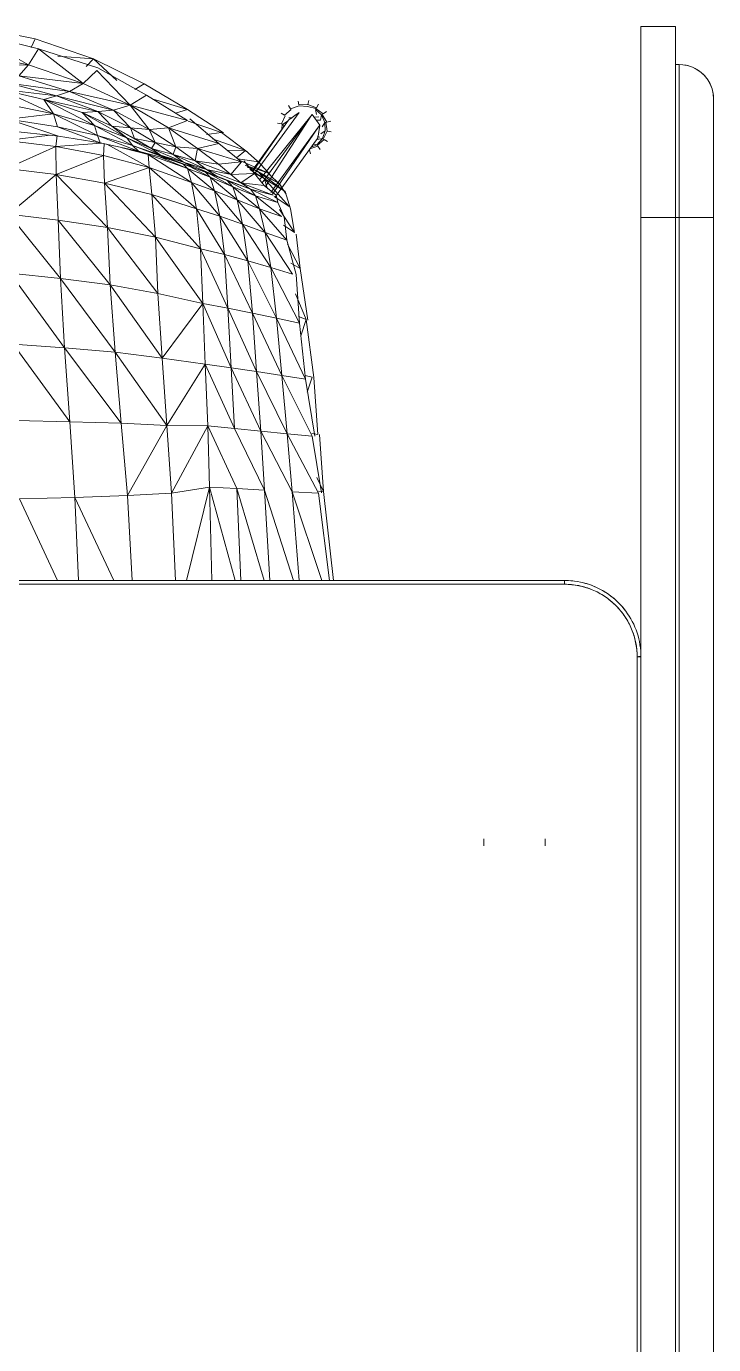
# Model space of a CAD drawing. Header units: millimetres. Extents: x 155927 to 295199, y -4084 to 97293.
# Drawn here: x 187498 to 187857, y 16845 to 17535 of the extents above; entities that cross this region are included whole.
import ezdxf

# ---------------------------------------------------------------- set-up
doc = ezdxf.new("R2010")
doc.units = ezdxf.units.MM
doc.header["$MEASUREMENT"] = 0
doc.layers.get('0').update_dxf_attribs({"linetype": 'CONTINUOUS'})
doc.layers.add('G-IMPT', color=8, linetype='CONTINUOUS', lineweight=9)

# ---------------------------------------------------------------- blocks, each defined once
blk = doc.blocks.new('OLA high stool - Kin high stool_dwg_KIN602 - GLIDES-V503-Level 2')
at = {"layer": 'G-IMPT'}
for p, q in [((-8.01, -7.636), (-8.025, -7.558)), ((-8.322, -7.828), (-8.389, -7.783)), ((-8.322, -7.828), (-8.38, -8.002)), ((-8.185, -7.701), (-8.306, -7.84)), ((-8.185, -7.701), (-8.229, -7.634)), ((-8.01, -7.636), (-8.175, -7.718)), ((-8.133, -7.86), (-8.13, -7.788)), ((-8.13, -7.788), (-8.122, -7.846)), ((-8.004, -7.676), (-8.062, -7.763)), ((-7.893, -7.648), (-8.007, -7.656)), ((-8.004, -7.676), (-7.936, -7.679)), ((-8.4, -7.998), (-8.48, -7.981)), ((-8.4, -7.998), (-8.407, -8.184)), ((-8.38, -8.002), (-8.367, -8.178)), ((-8.488, -8.199), (-8.407, -8.184)), ((-8.342, -8.359), (-8.413, -8.404)), ((-8.407, -8.184), (-8.342, -8.359)), ((-8.325, -8.349), (-8.367, -8.178)), ((-8.325, -8.349), (-8.215, -8.496)), ((-8.308, -8.338), (-8.203, -8.357)), ((-8.308, -8.338), (-8.192, -8.463)), ((-8.153, -8.41), (-8.15, -8.309)), ((-8.087, -8.441), (-8.088, -8.354)), ((-7.738, -8.426), (-7.744, -8.372)), ((-7.705, -8.482), (-7.58, -8.365)), ((-7.705, -8.482), (-7.684, -8.376)), ((-7.705, -8.482), (-7.684, -8.376)), ((-7.684, -8.516), (-7.564, -8.377)), ((-7.58, -8.365), (-7.593, -8.299)), ((-7.58, -8.365), (-7.593, -8.299)), ((-7.58, -8.365), (-7.528, -8.251)), ((-7.547, -8.389), (-7.493, -8.226)), ((-7.547, -8.389), (-7.483, -8.439)), ((-7.47, -8.219), (-7.392, -8.24)), ((-8.215, -8.496), (-8.264, -8.564)), ((-8.203, -8.48), (-8.046, -8.574)), ((-8.192, -8.463), (-8.087, -8.441)), ((-8.192, -8.463), (-8.087, -8.441)), ((-8.192, -8.463), (-8.036, -8.535)), ((-8.046, -8.574), (-8.066, -8.655)), ((-8.041, -8.554), (-7.859, -8.581)), ((-8.036, -8.535), (-7.948, -8.474)), ((-8.036, -8.535), (-7.948, -8.474)), ((-8.036, -8.535), (-7.866, -8.541)), ((-7.866, -8.541), (-7.806, -8.451)), ((-7.866, -8.541), (-7.806, -8.451)), ((-7.866, -8.541), (-7.705, -8.482)), ((-7.859, -8.581), (-7.695, -8.499)), ((-7.859, -8.581), (-7.848, -8.663)), ((-7.684, -8.516), (-7.643, -8.587))]:
    blk.add_line(p, q, dxfattribs=at)
blk = doc.blocks.new('OLA high stool - Kin high stool_dwg_KIN602 - FRAME-V510-Level 2')
at = {"layer": 'G-IMPT'}
for p, q in [((0.191, 0.669), (1.214, 1.401)), ((0.191, 0.669), (1.227, 1.388)), ((0, 0.425), (1.269, 1.344)), ((1.391, 1.242), (0.082, 0.184)), ((0.082, 0.184), (1.455, 1.188)), ((1.531, 1.122), (0.082, 0.184)), ((0.302, 0.026), (1.651, 1.013)), ((0.302, 0.026), (1.689, 0.978)), ((0.566, 0.068), (1.757, 0.931)), ((0, 0.425), (0.155, 0.643)), ((0.156, 0.64), (0.031, 0.465)), ((0.191, 0.669), (0.155, 0.643)), ((0.082, 0.184), (0.046, 0.158)), ((0.046, 0.158), (0.266, 0)), ((0.266, 0), (0.53, 0.043)), ((0.266, 0), (0.302, 0.026)), ((0.529, 0.044), (0.272, 0.004)), ((0.566, 0.068), (0.53, 0.043))]:
    blk.add_line(p, q, dxfattribs=at)
blk = doc.blocks.new('OLA high stool - Kin high stool_dwg_KIN602 - SHELL-V511-Level 2')
at = {"layer": 'G-IMPT'}
for p, q in [((-9.228, -2.432), (-9.447, -1.28)), ((-9.179, -1.159), (-9.228, -2.432)), ((-9.761, -2.567), (-9.994, -1.391)), ((-9.554, -2.632), (-9.859, -1.407)), ((-9.228, -2.432), (-9.807, -1.398)), ((-8.509, -2.746), (-8.727, -1.831)), ((-8.727, -1.831), (-8.584, -3.006)), ((-8.217, -2.942), (-8.727, -1.831)), ((-8.851, -2.028), (-8.584, -3.006)), ((-8.851, -2.028), (-8.675, -3.27)), ((-8.418, -1.967), (-8.217, -2.942)), ((-8.217, -2.942), (-8.107, -2.015)), ((-7.948, -3.023), (-8.107, -2.015)), ((-7.755, -3.048), (-8.107, -2.015)), ((-7.755, -3.048), (-7.864, -2.026)), ((-7.666, -1.978), (-7.773, -2.877)), ((-7.666, -1.978), (-7.542, -2.989)), ((-7.086, -1.982), (-7.542, -2.989)), ((-7.086, -1.982), (-6.965, -2.996)), ((-6.965, -2.996), (-6.148, -2.021)), ((-6.024, -3.041), (-6.148, -2.021)), ((-4.821, -3.087), (-6.148, -2.021)), ((-3.394, -3.173), (-4.935, -2.053)), ((-4.935, -2.053), (-4.821, -3.087)), ((-1.867, -3.277), (-3.471, -2.11)), ((-3.471, -2.11), (-3.394, -3.173)), ((-9.554, -2.632), (-9.228, -2.432)), ((-8.996, -2.227), (-9.228, -2.432)), ((-9.228, -2.432), (-8.843, -3.556)), ((-8.996, -2.227), (-8.675, -3.27)), ((-8.996, -2.227), (-8.843, -3.556)), ((-1.894, -2.177), (-1.867, -3.277)), ((-0.279, -2.244), (-0.307, -3.381)), ((1.403, -3.026), (-0.279, -2.244)), ((-9.584, -2.486), (-9.761, -2.567)), ((-9.351, -3.765), (-9.761, -2.567)), ((-8.843, -3.556), (-9.554, -2.632)), ((-9.161, -3.857), (-9.554, -2.632)), ((-8.509, -2.746), (-8.584, -3.006)), ((-7.973, -3.786), (-8.509, -2.746)), ((-8.509, -2.746), (-8.242, -3.532)), ((-8.217, -2.942), (-8.509, -2.746)), ((-8.509, -2.746), (-8.261, -3.855)), ((-8.217, -2.942), (-7.948, -3.023)), ((-7.973, -3.786), (-8.217, -2.942)), ((-7.767, -3.85), (-8.217, -2.942)), ((-9.406, -3.035), (-9.351, -3.765)), ((-8.675, -3.27), (-8.584, -3.006)), ((-8.584, -3.006), (-8.261, -3.855)), ((-8.584, -3.006), (-8.288, -4.181)), ((-7.616, -3.908), (-7.948, -3.023)), ((-7.948, -3.023), (-7.767, -3.85)), ((-7.542, -2.989), (-7.766, -3.016)), ((-7.616, -3.908), (-7.755, -3.048)), ((-7.542, -2.989), (-7.611, -3.933)), ((-7.542, -2.989), (-7.356, -3.974)), ((-6.965, -2.996), (-7.542, -2.989)), ((-6.965, -2.996), (-7.356, -3.974)), ((-5.876, -4.055), (-6.965, -2.996)), ((-6.965, -2.996), (-6.789, -3.996)), ((-6.024, -3.041), (-6.965, -2.996)), ((-5.876, -4.055), (-6.024, -3.041)), ((-6.024, -3.041), (-4.821, -3.087)), ((-4.691, -4.11), (-6.024, -3.041)), ((-3.306, -4.215), (-4.821, -3.087)), ((-4.821, -3.087), (-4.691, -4.11)), ((-3.394, -3.173), (-4.821, -3.087)), ((-1.84, -4.34), (-3.394, -3.173)), ((-3.394, -3.173), (-3.306, -4.215)), ((-1.867, -3.277), (-3.394, -3.173)), ((-8.843, -3.556), (-8.675, -3.27)), ((-8.675, -3.27), (-8.288, -4.181)), ((-8.675, -3.27), (-8.392, -4.523)), ((-1.84, -4.34), (-1.867, -3.277)), ((-1.867, -3.277), (-0.307, -3.381)), ((-0.307, -3.381), (-0.351, -4.465)), ((-0.307, -3.381), (1.403, -3.459)), ((1.403, -4.185), (-0.307, -3.381)), ((-9.192, -3.616), (-9.351, -3.765)), ((-9.351, -3.765), (-8.835, -4.811)), ((-9.351, -3.765), (-8.906, -4.247)), ((-9.111, -3.837), (-8.843, -3.556)), ((-8.843, -3.556), (-8.392, -4.523)), ((-8.261, -3.855), (-8.242, -3.532)), ((-8.242, -3.532), (-7.973, -3.786)), ((-7.965, -4.146), (-8.242, -3.532)), ((-7.723, -4.452), (-8.242, -3.532)), ((-7.723, -4.452), (-7.973, -3.786)), ((-7.973, -3.786), (-7.767, -3.85)), ((-7.56, -4.571), (-7.973, -3.786)), ((-9.161, -3.857), (-8.6, -4.857)), ((-8.392, -4.523), (-9.111, -3.837)), ((-8.261, -3.855), (-8.288, -4.181)), ((-8.261, -3.855), (-7.965, -4.146)), ((-8.261, -3.855), (-7.928, -4.528)), ((-7.767, -3.85), (-7.616, -3.908)), ((-7.56, -4.571), (-7.767, -3.85)), ((-7.446, -4.693), (-7.767, -3.85)), ((-7.446, -4.693), (-7.616, -3.908)), ((-7.599, -3.989), (-7.356, -3.974)), ((-7.107, -4.917), (-7.588, -4.04)), ((-7.356, -3.974), (-6.789, -3.996)), ((-7.356, -3.974), (-7.107, -4.917)), ((-6.789, -3.996), (-7.107, -4.917)), ((-6.789, -3.996), (-5.876, -4.055)), ((-6.553, -4.971), (-6.789, -3.996)), ((-5.677, -5.041), (-6.789, -3.996)), ((-5.876, -4.055), (-4.691, -4.11)), ((-4.514, -5.093), (-5.876, -4.055)), ((-5.876, -4.055), (-5.677, -5.041)), ((-8.288, -4.181), (-8.392, -4.523)), ((-8.288, -4.181), (-7.928, -4.528)), ((-8.288, -4.181), (-7.891, -4.911)), ((-7.928, -4.528), (-7.965, -4.146)), ((-7.965, -4.146), (-7.723, -4.452)), ((-7.708, -4.611), (-7.965, -4.146)), ((-7.498, -4.96), (-7.965, -4.146)), ((-4.691, -4.11), (-3.306, -4.215)), ((-3.184, -5.181), (-4.691, -4.11)), ((-4.691, -4.11), (-4.514, -5.093)), ((-3.306, -4.215), (-1.84, -4.34)), ((-3.184, -5.181), (-3.306, -4.215)), ((-1.796, -5.28), (-3.306, -4.215)), ((-1.84, -4.34), (-0.351, -4.465)), ((-1.84, -4.34), (-1.796, -5.28)), ((-8.392, -4.523), (-8.6, -4.857)), ((-8.392, -4.523), (-7.891, -4.911)), ((-8.392, -4.523), (-7.926, -5.311)), ((-8.078, -5.701), (-8.392, -4.523)), ((-7.891, -4.911), (-7.928, -4.528)), ((-7.623, -5.036), (-7.928, -4.528)), ((-7.928, -4.528), (-7.708, -4.611)), ((-7.723, -4.452), (-7.56, -4.571)), ((-7.498, -4.96), (-7.723, -4.452)), ((-7.365, -5.145), (-7.723, -4.452)), ((-7.623, -5.036), (-7.708, -4.611)), ((-7.498, -4.96), (-7.708, -4.611)), ((-7.365, -5.145), (-7.56, -4.571)), ((-7.265, -5.354), (-7.56, -4.571)), ((-7.446, -4.693), (-7.56, -4.571)), ((-7.379, -4.891), (-7.518, -4.358)), ((-7.379, -4.891), (-7.473, -4.568)), ((-0.351, -4.465), (-1.796, -5.28)), ((-0.351, -4.465), (-0.398, -5.372)), ((1.403, -4.564), (-0.351, -4.465)), ((-8.835, -4.811), (-8.72, -4.618)), ((-8.835, -4.811), (-8.303, -5.701)), ((-8.6, -4.857), (-8.078, -5.701)), ((-7.265, -5.354), (-7.446, -4.693)), ((-8.515, -4.995), (-8.303, -5.701)), ((-7.926, -5.311), (-7.891, -4.911)), ((-7.533, -5.461), (-7.891, -4.911)), ((-7.891, -4.911), (-7.623, -5.036)), ((-7.623, -5.036), (-7.498, -4.96)), ((-7.533, -5.461), (-7.623, -5.036)), ((-7.623, -5.036), (-7.377, -5.411)), ((-7.377, -5.411), (-7.498, -4.96)), ((-7.498, -4.96), (-7.365, -5.145)), ((-7.498, -4.96), (-7.222, -5.62)), ((-7.092, -5.701), (-7.379, -4.891)), ((-6.802, -5.788), (-7.379, -4.891)), ((-7.107, -4.917), (-7.379, -4.891)), ((-7.365, -5.145), (-7.265, -5.354)), ((-7.104, -5.833), (-7.365, -5.145)), ((-7.365, -5.145), (-7.222, -5.62)), ((-7.092, -5.701), (-7.327, -5.127)), ((-6.802, -5.788), (-7.107, -4.917)), ((-6.258, -5.888), (-7.107, -4.917)), ((-6.553, -4.971), (-7.107, -4.917)), ((-5.433, -5.973), (-6.553, -4.971)), ((-6.553, -4.971), (-6.258, -5.888)), ((-5.677, -5.041), (-6.553, -4.971)), ((-5.433, -5.973), (-5.677, -5.041)), ((-5.677, -5.041), (-4.514, -5.093)), ((-4.306, -6.017), (-5.677, -5.041)), ((-4.514, -5.093), (-3.184, -5.181)), ((-4.514, -5.093), (-4.306, -6.017)), ((-8.078, -5.701), (-7.926, -5.311)), ((-7.926, -5.311), (-7.533, -5.461)), ((-7.926, -5.311), (-7.504, -5.91)), ((-7.602, -6.35), (-7.926, -5.311)), ((-7.533, -5.461), (-7.377, -5.411)), ((-7.222, -5.62), (-7.377, -5.411)), ((-7.377, -5.411), (-7.071, -6.094)), ((-7.377, -5.411), (-7.248, -5.861)), ((-7.104, -5.833), (-7.265, -5.354)), ((-3.184, -5.181), (-4.306, -6.017)), ((-3.184, -5.181), (-3.057, -6.07)), ((-1.796, -5.28), (-3.184, -5.181)), ((-1.796, -5.28), (-3.057, -6.07)), ((-1.786, -6.121), (-1.796, -5.28)), ((-0.398, -5.372), (-1.796, -5.28)), ((-0.398, -5.372), (-1.786, -6.121)), ((-0.398, -5.372), (-0.525, -6.154)), ((1.403, -5.456), (-0.398, -5.372)), ((-8.303, -5.701), (-8.228, -5.458)), ((-8.303, -5.701), (-7.822, -6.442)), ((-7.504, -5.91), (-7.533, -5.461)), ((-7.248, -5.861), (-7.533, -5.461)), ((-7.071, -6.094), (-7.222, -5.62)), ((-7.104, -5.833), (-7.222, -5.62)), ((-7.222, -5.62), (-6.931, -6.309)), ((-7.092, -5.701), (-7.178, -5.612)), ((-6.913, -6.172), (-7.092, -5.701)), ((-7.092, -5.701), (-6.802, -5.788)), ((-6.632, -6.261), (-7.092, -5.701)), ((1.403, -5.682), (-0.525, -6.154)), ((-7.602, -6.35), (-8.113, -5.749)), ((-8.065, -5.719), (-7.829, -6.402)), ((-7.504, -5.91), (-7.602, -6.35)), ((-7.504, -5.91), (-7.248, -5.861)), ((-7.23, -6.813), (-7.504, -5.91)), ((-7.176, -6.343), (-7.504, -5.91)), ((-7.176, -6.343), (-7.248, -5.861)), ((-7.248, -5.861), (-7.071, -6.094)), ((-7.248, -5.861), (-6.979, -6.569)), ((-6.913, -6.172), (-7.141, -5.721)), ((-6.931, -6.309), (-7.104, -5.833)), ((-6.839, -6.521), (-7.104, -5.833)), ((-6.632, -6.261), (-6.802, -5.788)), ((-6.802, -5.788), (-6.258, -5.888)), ((-6.107, -6.368), (-6.802, -5.788)), ((-6.258, -5.888), (-5.433, -5.973)), ((-5.315, -6.465), (-6.258, -5.888)), ((-6.258, -5.888), (-6.107, -6.368)), ((-5.433, -5.973), (-4.306, -6.017)), ((-5.315, -6.465), (-5.433, -5.973)), ((-4.213, -6.533), (-5.433, -5.973)), ((-7.791, -6.092), (-7.829, -6.402)), ((-7.701, -6.215), (-7.461, -6.9)), ((-6.974, -6.569), (-7.071, -6.094)), ((-7.071, -6.094), (-6.931, -6.309)), ((-6.793, -6.801), (-7.071, -6.094)), ((-7.007, -6.079), (-6.913, -6.172)), ((-6.714, -6.635), (-7.004, -6.109)), ((-6.714, -6.635), (-6.913, -6.172)), ((-6.913, -6.172), (-6.632, -6.261)), ((-6.444, -6.724), (-6.913, -6.172)), ((-2.981, -6.602), (-4.306, -6.017)), ((-4.306, -6.017), (-4.213, -6.533)), ((-3.057, -6.07), (-4.306, -6.017)), ((-1.731, -6.668), (-3.057, -6.07)), ((-3.057, -6.07), (-2.981, -6.602)), ((-1.786, -6.121), (-3.057, -6.07)), ((-1.731, -6.668), (-1.786, -6.121)), ((-0.525, -6.154), (-1.786, -6.121)), ((-1.786, -6.121), (-0.493, -6.722)), ((-0.525, -6.154), (1.403, -6.204)), ((1.404, -6.684), (-0.525, -6.154)), ((-0.525, -6.154), (-0.493, -6.722)), ((-7.435, -6.933), (-7.829, -6.402)), ((-7.23, -6.813), (-7.602, -6.35)), ((-7.461, -6.9), (-7.47, -6.514)), ((-7.23, -6.813), (-7.176, -6.343)), ((-6.969, -6.594), (-7.176, -6.343)), ((-6.839, -6.521), (-6.952, -6.25)), ((-6.662, -7.001), (-6.931, -6.309)), ((-6.839, -6.521), (-6.931, -6.309)), ((-6.444, -6.724), (-6.632, -6.261)), ((-6.632, -6.261), (-6.107, -6.368)), ((-5.94, -6.838), (-6.632, -6.261)), ((-5.185, -6.947), (-6.107, -6.368)), ((-6.107, -6.368), (-5.94, -6.838)), ((-5.315, -6.465), (-6.107, -6.368)), ((-5.185, -6.947), (-5.315, -6.465)), ((-5.315, -6.465), (-4.213, -6.533)), ((-4.111, -7.04), (-5.315, -6.465)), ((-7.461, -6.9), (-7.309, -6.714)), ((-7.287, -6.741), (-7.228, -7.164)), ((-7.257, -6.779), (-7.002, -7.356)), ((-6.969, -6.594), (-7.23, -6.813)), ((-6.985, -7.081), (-6.969, -6.594)), ((-6.793, -6.801), (-6.969, -6.594)), ((-6.662, -7.001), (-6.839, -6.521)), ((-6.839, -6.521), (-6.714, -6.635)), ((-6.529, -7.104), (-6.839, -6.521)), ((-6.259, -7.187), (-6.714, -6.635)), ((-6.714, -6.635), (-6.529, -7.104)), ((-6.444, -6.724), (-6.714, -6.635)), ((-6.259, -7.187), (-6.444, -6.724)), ((-5.769, -7.303), (-6.444, -6.724)), ((-5.94, -6.838), (-6.444, -6.724)), ((-2.904, -7.127), (-4.213, -6.533)), ((-4.213, -6.533), (-4.111, -7.04)), ((-2.981, -6.602), (-4.213, -6.533)), ((-2.981, -6.602), (-1.731, -6.668)), ((-1.677, -7.211), (-2.981, -6.602)), ((-2.981, -6.602), (-2.904, -7.127)), ((-1.677, -7.211), (-1.731, -6.668)), ((-0.461, -7.289), (-1.731, -6.668)), ((1.404, -7.281), (-0.493, -6.722)), ((-0.493, -6.722), (-0.461, -7.289)), ((1.404, -6.8), (-0.493, -6.722)), ((-7.461, -6.9), (-7.191, -7.198)), ((-6.985, -7.081), (-7.247, -6.867)), ((-7.028, -7.157), (-7.161, -6.888)), ((-7.15, -6.902), (-7.002, -7.356)), ((-7.15, -6.902), (-6.783, -7.59)), ((-7.15, -6.902), (-7.028, -7.157)), ((-7.12, -6.933), (-7.073, -7.046)), ((-7.072, -6.985), (-6.884, -7.283)), ((-6.793, -6.801), (-6.985, -7.081)), ((-6.741, -7.285), (-6.793, -6.801)), ((-6.538, -7.471), (-6.793, -6.801)), ((-6.662, -7.001), (-6.793, -6.801)), ((-6.538, -7.471), (-6.662, -7.001)), ((-6.386, -7.561), (-6.662, -7.001)), ((-6.529, -7.104), (-6.662, -7.001)), ((-5.047, -7.421), (-5.94, -6.838)), ((-5.94, -6.838), (-5.769, -7.303)), ((-5.185, -6.947), (-5.94, -6.838)), ((-5.047, -7.421), (-5.185, -6.947)), ((-4.005, -7.539), (-5.185, -6.947)), ((-4.111, -7.04), (-5.185, -6.947)), ((-2.824, -7.646), (-4.111, -7.04)), ((-4.111, -7.04), (-4.005, -7.539)), ((-2.904, -7.127), (-4.111, -7.04)), ((-6.962, -7.409), (-7.228, -7.164)), ((-7.028, -7.157), (-6.783, -7.59)), ((-6.884, -7.283), (-7.002, -7.179)), ((-6.884, -7.283), (-7.001, -7.063)), ((-6.741, -7.285), (-6.985, -7.081)), ((-6.981, -7.219), (-6.612, -7.712)), ((-6.612, -7.712), (-6.884, -7.283)), ((-6.884, -7.283), (-6.308, -7.795)), ((-6.884, -7.283), (-6.668, -7.352)), ((-6.54, -7.529), (-6.741, -7.285)), ((-6.386, -7.561), (-6.529, -7.104)), ((-6.103, -7.637), (-6.529, -7.104)), ((-6.259, -7.187), (-6.529, -7.104)), ((-6.103, -7.637), (-6.259, -7.187)), ((-5.61, -7.748), (-6.259, -7.187)), ((-5.769, -7.303), (-6.259, -7.187)), ((-4.91, -7.869), (-5.769, -7.303)), ((-5.769, -7.303), (-5.61, -7.748)), ((-5.047, -7.421), (-5.769, -7.303)), ((-1.622, -7.753), (-2.904, -7.127)), ((-2.904, -7.127), (-2.824, -7.646)), ((-1.677, -7.211), (-2.904, -7.127)), ((-0.428, -7.859), (-1.677, -7.211)), ((-1.677, -7.211), (-1.622, -7.753)), ((-0.461, -7.289), (-1.677, -7.211)), ((1.404, -7.887), (-0.461, -7.289)), ((1.404, -7.396), (-0.461, -7.289)), ((-6.74, -7.626), (-7.002, -7.356)), ((-6.56, -7.738), (-6.783, -7.59)), ((-6.386, -7.561), (-6.54, -7.529)), ((-6.512, -7.486), (-6.308, -7.795)), ((-6.095, -7.695), (-6.386, -7.561)), ((-6.246, -7.599), (-5.773, -7.908)), ((-4.91, -7.869), (-5.047, -7.421)), ((-3.9, -8.007), (-5.047, -7.421)), ((-4.005, -7.539), (-5.047, -7.421)), ((-4.005, -7.539), (-2.824, -7.646)), ((-2.748, -8.137), (-4.005, -7.539)), ((-4.005, -7.539), (-3.9, -8.007)), ((-6.26, -7.828), (-6.612, -7.712)), ((-5.773, -7.908), (-6.26, -7.828)), ((-5.61, -7.748), (-6.095, -7.695)), ((-5.773, -7.908), (-5.92, -7.678)), ((-4.908, -7.939), (-5.61, -7.748)), ((-5.528, -7.763), (-5.031, -8.022)), ((-5.141, -7.829), (-5.031, -8.022)), ((-1.571, -8.269), (-2.824, -7.646)), ((-2.824, -7.646), (-2.748, -8.137)), ((-1.622, -7.753), (-2.824, -7.646)), ((-0.397, -8.403), (-1.622, -7.753)), ((-1.622, -7.753), (-1.571, -8.269)), ((-0.428, -7.859), (-1.622, -7.753)), ((1.404, -8.471), (-0.428, -7.859)), ((-0.428, -7.859), (-0.397, -8.403)), ((1.404, -8.002), (-0.428, -7.859)), ((-5.733, -7.939), (-5.031, -8.022)), ((-3.961, -8.18), (-5.031, -8.022)), ((-3.9, -8.007), (-4.908, -7.939)), ((-4.505, -7.925), (-3.975, -8.149)), ((-3.975, -8.149), (-4.038, -7.988)), ((-3.975, -8.149), (-3.638, -8.037)), ((-3.975, -8.149), (-2.784, -8.306)), ((-3.9, -8.007), (-2.748, -8.137)), ((-2.792, -8.269), (-2.827, -8.128)), ((-2.748, -8.137), (-1.576, -8.326)), ((-2.792, -8.269), (-2.483, -8.167)), ((-2.784, -8.306), (-1.609, -8.385)), ((-1.628, -8.262), (-1.609, -8.385)), ((-1.571, -8.269), (-0.404, -8.462)), ((-0.723, -8.366), (-0.434, -8.506)), ((-0.434, -8.506), (-0.441, -8.398)), ((-0.397, -8.403), (1.404, -8.628)), ((-0.434, -8.506), (-1.605, -8.425)), ((-0.434, -8.506), (1.404, -8.713))]:
    blk.add_line(p, q, dxfattribs=at)

msp = doc.modelspace()

# ---------------------------------------------------------------- linework, layer by layer
at = {"layer": 'G-IMPT'}
for p, q in [((187837.01, 17534.81), (187819.01, 17534.81)), ((187819.01, 17534.81), (187819.01, 17434.81)), ((187819.01, 17434.81), (187819.01, 17534.81)), ((187837.01, 17434.81), (187837.01, 17534.81)), ((187837.01, 17534.81), (187837.01, 17434.81)), ((187839.01, 17514.81), (187837.01, 17514.81)), ((187839.01, 17514.81), (187839.01, 17434.81)), ((187839.01, 17434.81), (187839.01, 17514.81)), ((187857.01, 17434.81), (187839.01, 17434.81)), ((187839.01, 17434.81), (187857.01, 17434.81)), ((187857.01, 16254.81), (187857.01, 17434.81)), ((187779.01, 17244.81), (186459.01, 17244.81)), ((187779.01, 17242.81), (187779.01, 17244.81)), ((187779.01, 17244.81), (187779.01, 17242.81)), ((187817.01, 17204.81), (187819.01, 17204.81)), ((187819.01, 17204.81), (187817.01, 17204.81)), ((187817.73, 17204.97), (187819.01, 17204.97)), ((187819.01, 17204.97), (187817.73, 17204.97)), ((187736.88, 17109.6), (187736.88, 17105.81)), ((187768.88, 17105.81), (187768.88, 17109.6))]:
    msp.add_line(p, q, dxfattribs=at)
at = {"layer": 'G-IMPT', "flags": 128}
for points in [[(187819.01, 17534.81), (187823.51, 17534.81), (187828.01, 17534.81), (187832.51, 17534.81), (187837.01, 17534.81)], [(187837.01, 17534.81), (187832.51, 17534.81), (187828.01, 17534.81), (187823.51, 17534.81), (187819.01, 17534.81)], [(187839.01, 17514.81), (187838.51, 17514.81), (187838.01, 17514.81), (187837.51, 17514.81), (187837.01, 17514.81)], [(187837.01, 17514.81), (187837.51, 17514.81), (187838.01, 17514.81), (187838.51, 17514.81), (187839.01, 17514.81)], [(187839.01, 17514.81), (187838.51, 17514.81), (187838.01, 17514.81), (187837.51, 17514.81), (187837.01, 17514.81)], [(187837.01, 17514.81), (187837.51, 17514.81), (187838.01, 17514.81), (187838.51, 17514.81), (187839.01, 17514.81)], [(187841.88, 17514.58), (187842.59, 17514.45), (187843.29, 17514.3), (187843.99, 17514.11)], [(187846.68, 17513.1), (187847.33, 17512.78), (187847.96, 17512.43), (187848.58, 17512.06), (187849.18, 17511.67), (187849.76, 17511.25), (187850.33, 17510.81), (187850.88, 17510.34), (187851.42, 17509.86)], [(187852.89, 17508.28), (187853.34, 17507.72), (187853.76, 17507.14), (187854.16, 17506.54), (187854.54, 17505.92), (187854.89, 17505.3), (187855.22, 17504.65), (187855.52, 17504), (187855.79, 17503.33), (187856.04, 17502.66), (187856.26, 17501.97), (187856.45, 17501.28), (187856.62, 17500.58), (187856.75, 17499.87), (187856.86, 17499.16), (187856.94, 17498.44), (187856.99, 17497.73), (187857.01, 17497.01), (187857.01, 17496.81)], [(187857.01, 17487.69), (187857.01, 17488.94), (187857.01, 17490.1), (187857.01, 17491.18), (187857.01, 17492.17), (187857.01, 17493.06), (187857.01, 17493.65)], [(187857.01, 17478.65), (187857.01, 17493.65), (187857.01, 17492.82), (187857.01, 17491.9), (187857.01, 17490.89), (187857.01, 17489.79), (187857.01, 17488.6), (187857.01, 17487.69)], [(187857.01, 17478.65), (187857.01, 17454.36), (187857.01, 17456.69), (187857.01, 17459), (187857.01, 17461.26), (187857.01, 17463.48), (187857.01, 17465.66), (187857.01, 17467.19)], [(187857.01, 17467.19), (187857.01, 17465.05), (187857.01, 17462.86), (187857.01, 17460.63), (187857.01, 17458.54)], [(187819.01, 17434.81), (187823.51, 17434.81), (187828.01, 17434.81), (187832.51, 17434.81), (187837.01, 17434.81)], [(187819.01, 17434.81), (187819.01, 17139.81), (187819.01, 16844.81), (187819.01, 16549.81), (187819.01, 16254.81)], [(187837.01, 17434.81), (187832.51, 17434.81), (187828.01, 17434.81), (187823.51, 17434.81), (187819.01, 17434.81)], [(187819.01, 16254.81), (187819.01, 16549.81), (187819.01, 16844.81), (187819.01, 17139.81), (187819.01, 17434.81)], [(187839.01, 17434.81), (187838.51, 17434.81), (187838.01, 17434.81), (187837.51, 17434.81), (187837.01, 17434.81)], [(187837.01, 17434.81), (187837.51, 17434.81), (187838.01, 17434.81), (187838.51, 17434.81), (187839.01, 17434.81)], [(187837.01, 16254.81), (187837.01, 16549.81), (187837.01, 16844.81), (187837.01, 17139.81), (187837.01, 17434.81)], [(187837.01, 17434.81), (187837.01, 17139.81), (187837.01, 16844.81), (187837.01, 16549.81), (187837.01, 16254.81)], [(187839.01, 17434.81), (187839.01, 17139.81), (187839.01, 16844.81), (187839.01, 16549.81), (187839.01, 16254.81)], [(187839.01, 16254.81), (187839.01, 16549.81), (187839.01, 16844.81), (187839.01, 17139.81), (187839.01, 17434.81)], [(187857.01, 16254.81), (187857.01, 16549.81), (187857.01, 16844.81), (187857.01, 17139.81), (187857.01, 17434.81)], [(187857.01, 17434.81), (187857.01, 17139.81), (187857.01, 16844.81), (187857.01, 16549.81), (187857.01, 16254.81)], [(187779.01, 17244.81), (187449.01, 17244.81), (187119.01, 17244.81), (186789.01, 17244.81), (186459.01, 17244.81)], [(186459.01, 17244.81), (186789.01, 17244.81), (187119.01, 17244.81), (187449.01, 17244.81), (187779.01, 17244.81)], [(187819.01, 17204.81), (187818.98, 17206.41), (187818.89, 17208.01), (187818.73, 17209.6), (187818.5, 17211.18), (187818.22, 17212.76), (187817.87, 17214.32), (187817.46, 17215.87), (187816.98, 17217.39), (187816.45, 17218.9), (187815.86, 17220.39), (187815.21, 17221.85), (187814.49, 17223.28), (187813.73, 17224.69), (187812.91, 17226.06), (187812.03, 17227.4), (187811.1, 17228.7), (187810.12, 17229.96), (187809.09, 17231.19), (187808.01, 17232.37), (187806.88, 17233.51), (187805.71, 17234.6), (187804.5, 17235.64), (187803.25, 17236.64), (187801.96, 17237.58), (187800.63, 17238.47), (187799.26, 17239.31), (187797.87, 17240.09), (187796.44, 17240.82), (187794.99, 17241.48), (187793.51, 17242.09), (187792.01, 17242.64), (187790.48, 17243.13), (187788.94, 17243.56), (187787.38, 17243.93), (187785.81, 17244.23), (187784.23, 17244.47), (187782.64, 17244.65), (187781.05, 17244.76), (187779.45, 17244.81), (187779.01, 17244.81)], [(186459.01, 17242.81), (186789.01, 17242.81), (187119.01, 17242.81), (187449.01, 17242.81), (187779.01, 17242.81)], [(187779.01, 17242.81), (187449.01, 17242.81), (187119.01, 17242.81), (186789.01, 17242.81), (186459.01, 17242.81)], [(187817.01, 17204.81), (187817.01, 17024.81), (187817.01, 16844.81), (187817.01, 16664.81), (187817.01, 16484.81)], [(187817.01, 16484.81), (187817.01, 16664.81), (187817.01, 16844.81), (187817.01, 17024.81), (187817.01, 17204.81)]]:
    msp.add_lwpolyline(points, dxfattribs=at)
at = {"layer": 'G-IMPT'}
for centre, radius, start, end in [((187839.01, 17496.81), 18, 0, 90), ((187839.01, 17496.81), 18, 0, 90), ((187839.01, 17496.81), 18, 0, 67.5), ((187839.01, 17496.81), 18, 0, 67.5), ((187779.01, 17204.81), 40, 83.7631, 90), ((187779.01, 17204.81), 40, 83.7631, 90), ((187779.01, 17204.81), 40, 83.7631, 90), ((187779.01, 17204.81), 40, 83.7631, 90), ((187779.01, 17204.81), 40, 57.83923, 76.38612), ((187779.01, 17204.81), 40, 57.83923, 76.38612), ((187779.01, 17204.81), 40, 57.83923, 76.38612), ((187779.01, 17204.81), 40, 57.83923, 76.38612), ((187779.01, 17204.81), 40, 35.80718, 54.19282), ((187779.01, 17204.81), 40, 35.80718, 54.19282), ((187779.01, 17204.81), 40, 35.80718, 54.19282), ((187779.01, 17204.81), 40, 35.80718, 54.19282), ((187779.01, 17204.81), 40, 13.61388, 32.16077), ((187779.01, 17204.81), 40, 13.61388, 32.16077), ((187779.01, 17204.81), 40, 13.61388, 32.16077), ((187779.01, 17204.81), 40, 13.61388, 32.16077), ((187779.01, 17204.81), 40, 0, 6.2369), ((187779.01, 17204.81), 40, 0, 6.2369), ((187779.01, 17204.81), 40, 0, 6.2369), ((187779.01, 17204.81), 40, 0, 6.2369)]:
    msp.add_arc(centre, radius, start, end, dxfattribs=at)
for points in [[(187857.01, 17434.81), (187857.01, 17442.93), (187857.01, 17459.15), (187857.01, 17479.8), (187857.01, 17493.58), (187857.01, 17496.82), (187857.01, 17496.81)], [(187857.01, 17496.81), (187857.01, 17496.82), (187857.01, 17493.58), (187857.01, 17479.8), (187857.01, 17466.03), (187857.01, 17458.54)], [(187857.01, 17458.54), (187857.01, 17454.79), (187857.01, 17450.91), (187857.01, 17446.91)], [(187857.01, 17446.91), (187857.01, 17442.94), (187857.01, 17438.92), (187857.01, 17434.81)], [(187779.01, 17242.81), (187783.99, 17242.81), (187793.93, 17240.83), (187806.59, 17232.38), (187815.03, 17219.73), (187817.01, 17209.79), (187817.01, 17204.81)]]:
    msp.add_open_spline(points, degree=3, dxfattribs=at)
for points, knots in [([(187857.01, 17458.54), (187857.01, 17462.29), (187857.01, 17469.48), (187857.01, 17478.93), (187857.01, 17486.7), (187857.01, 17492.45), (187857.01, 17496.02), (187857.01, 17496.81), (187857.01, 17496.81)], [0.2500016, 0.2500016, 0.2500016, 0.2500016, 0.375, 0.5, 0.625, 0.75, 0.875, 1, 1, 1, 1]), ([(187857.01, 17496.81), (187857.01, 17496.81), (187857.01, 17496.02), (187857.01, 17492.45), (187857.01, 17486.7), (187857.01, 17478.93), (187857.01, 17469.48), (187857.01, 17462.29), (187857.01, 17458.54)], [0, 0, 0, 0, 0.125, 0.25, 0.375, 0.5, 0.625, 0.7499984, 0.7499984, 0.7499984, 0.7499984]), ([(187817.01, 17204.81), (187816.98, 17207.42), (187816.45, 17212.46), (187814.71, 17218.26), (187812.59, 17222.7), (187810.64, 17225.94), (187808.39, 17228.99), (187805.93, 17231.73), (187803.19, 17234.19), (187800.15, 17236.44), (187796.91, 17238.39), (187792.46, 17240.51), (187786.66, 17242.25), (187781.62, 17242.77), (187779.01, 17242.81)], [0, 0, 0, 0, 0.125, 0.25, 0.3125, 0.375, 0.4375, 0.5, 0.5625, 0.625, 0.6875, 0.75, 0.875, 1, 1, 1, 1])]:
    msp.add_open_spline(points, degree=3, knots=knots, dxfattribs=at)

# ---------------------------------------------------------------- block references
at = {"xscale": -25.4, "yscale": 25.4, "zscale": 25.4, "rotation": 90}
for name, p in [('OLA high stool - Kin high stool_dwg_KIN602 - SHELL-V511-Level 2', (187436.93, 17280.35)), ('OLA high stool - Kin high stool_dwg_KIN602 - GLIDES-V503-Level 2', (187436.93, 17280.35)), ('OLA high stool - Kin high stool_dwg_KIN602 - FRAME-V510-Level 2', (187651.06, 17489.81))]:
    msp.add_blockref(name, p, dxfattribs=at)

doc.saveas('drawing.dxf')
